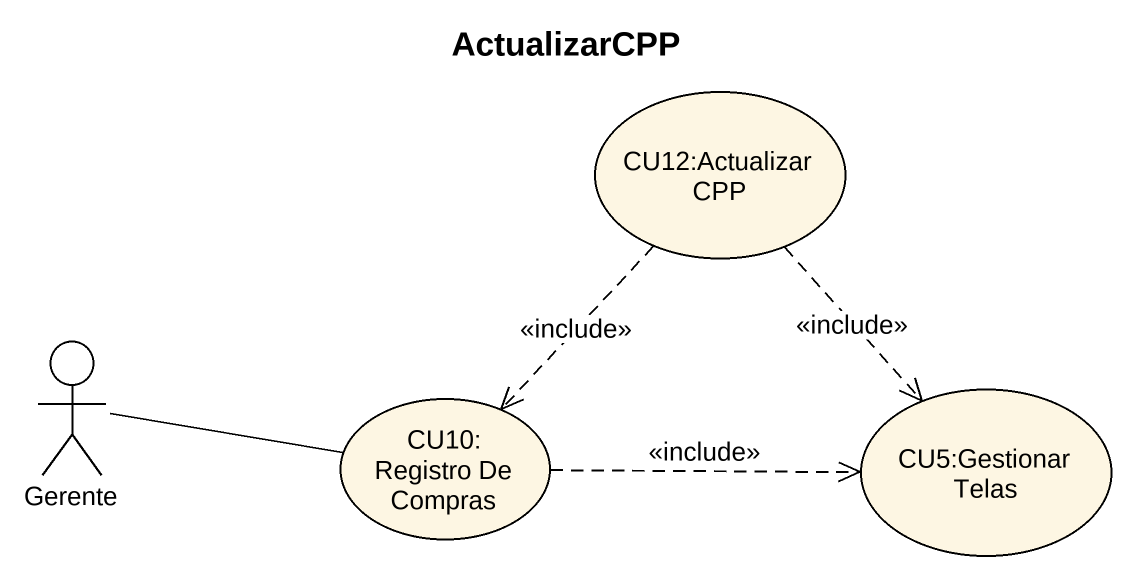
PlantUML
@startuml
title ActualizarCPP
usecase "CU12:Actualizar CPP" as CU12_Actualizar_CPP
actor Gerente
usecase "CU10: Registro De Compras" as CU10_Registro_De_Compras
usecase "CU5:Gestionar Telas" as CU5_Gestionar_Telas
CU12_Actualizar_CPP ..> CU10_Registro_De_Compras : <<include>>
CU12_Actualizar_CPP ..> CU5_Gestionar_Telas : <<include>>
Gerente -right- CU10_Registro_De_Compras
CU10_Registro_De_Compras .right.> CU5_Gestionar_Telas : <<include>>
@enduml
